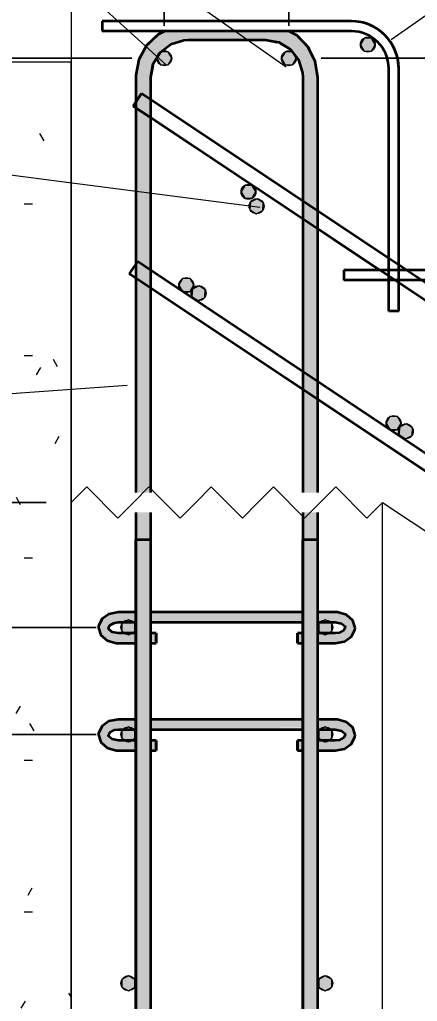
# Model space of a CAD drawing. Header units: millimetres. Extents: x 2384 to 38512, y -3571 to 48684.
# Drawn here: x 7971 to 8291, y -1135 to -346 of the extents above; entities that cross this region are included whole.
import ezdxf

# ---------------------------------------------------------------- set-up
doc = ezdxf.new("R2010")
doc.units = ezdxf.units.MM
doc.linetypes.add('01 Штриховая _2 мм_', pattern=[3, 2, -1])
for name, color, linetype, lineweight in [('AA_Dim', 7, 'Continuous', 9), ('AA_Dim-20', 7, 'Continuous', 9), ('AA_Oformlenie', 7, 'Continuous', 9), ('AA_Vinoska', 7, 'Continuous', 9), ('AF_Element', 7, 'Continuous', 20), ('AF_Element_Грунт', 253, 'Continuous', 20), ('AF_Lestnica', 7, '01 Штриховая _2 мм_', 9), ('AF_Stena_Опалубка', 253, 'Continuous', 20), ('KR_Armatura', 7, 'Continuous', 20), ('KR_Armatura_Tonkie', 7, 'Continuous', 20)]:
    doc.layers.add(name, color=color, linetype=linetype, lineweight=lineweight)
doc.styles.add('ISOCPEUR_1', font='isocpeur.ttf', dxfattribs={"width": 0.9, "height": 50})
doc.dimstyles.new('05_Округл_5мм__прозр_', dxfattribs={"dimscale": 304.8, "dimtxt": 49.799059, "dimasz": 0.111549, "dimexe": 0.098425, "dimexo": 0.065617, "dimgap": 0.006562, "dimtad": 1, "dimdec": 0, "dimrnd": 5, "dimdsep": 46, "dimtxsty": 'ISOCPEUR_1', "dimblk1": 'OBLIQUE', "dimblk2": 'OBLIQUE', "dimsah": 1, "dimcen": 0.09, "dimdle": 0.098425, "dimazin": 0, "dimtfac": 1, "dimtdec": 4, "dimtix": 1, "dimtmove": 1, "dimatfit": 3, "dimfxl": 1, "dimtvp": 1, "dimtolj": 1, "dimtzin": 0, "dimlwd": 18, "dimlwe": 18, "dimarcsym": 2})
doc.dimstyles.new('05_Округл_5мм__прозр__1', dxfattribs={"dimscale": 304.8, "dimtxt": 49.799059, "dimasz": 0.111549, "dimexe": 0.098425, "dimexo": 0.065617, "dimgap": 0.006562, "dimtad": 1, "dimdec": 0, "dimrnd": 5, "dimdsep": 46, "dimtxsty": 'ISOCPEUR_1', "dimblk1": 'OBLIQUE', "dimblk2": 'OBLIQUE', "dimsah": 1, "dimcen": 0.09, "dimdle": 0.098425, "dimazin": 0, "dimtfac": 1, "dimtdec": 4, "dimtix": 1, "dimtmove": 0, "dimatfit": 3, "dimfxl": 1, "dimtvp": 1, "dimtolj": 1, "dimtzin": 0, "dimlwd": 18, "dimlwe": 18, "dimarcsym": 2})

# ---------------------------------------------------------------- blocks, each defined once
blk = doc.blocks.new('Лестницы 1 - Лестницы 1-3670290-Сечение 2')
at = {"layer": 'AF_Lestnica', "linetype": 'Continuous', "lineweight": 20}
for p, q in [((3120.06, -320), (3120.06, -733.7)), ((3370.06, -733.7), (3949.51, -1120))]:
    blk.add_line(p, q, dxfattribs=at)
blk = doc.blocks.new('350_Стержень П торец СК-СГ _НесАрм_РабПлоск_ - 350_Стержень П торец СК-СГ _НесАрм_РабПлоск_-3886036-Сечение 2')
at = {"layer": 'KR_Armatura_Tonkie', "lineweight": 35}
for p, q in [((3201.6, -364.97), (3209.07, -362.66)), ((3214.06, -362), (3276.06, -362)), ((3276.06, -362), (3285.57, -363.75)), ((3192.2, -371.64), (3199.76, -365.73)), ((3288.09, -364.79), (3294.58, -368.72)), ((3296.42, -370.13), (3302.17, -377.49)), ((3186.85, -379.97), (3190.78, -373.48)), ((3184.06, -392), (3185.81, -382.49)), ((3303.09, -379.54), (3305.41, -387.01)), ((3172.06, -392), (3172.06, -411.96)), ((3184.06, -410.2), (3184.06, -392)), ((3306.06, -392), (3306.06, -491.53)), ((3318.06, -499.53), (3318.06, -392)), ((3172.06, -411.96), (3172.06, -416.62)), ((3172.06, -416.62), (3172.06, -542.08)), ((3184.06, -424.62), (3184.06, -410.2)), ((3184.06, -547.21), (3184.06, -424.62)), ((3306.06, -491.53), (3306.06, -505.95)), ((3318.06, -513.95), (3318.06, -499.53)), ((3306.06, -505.95), (3306.06, -628.54)), ((3318.06, -636.54), (3318.06, -513.95)), ((3172.06, -542.08), (3172.06, -553.63)), ((3184.06, -561.63), (3184.06, -547.21)), ((3172.06, -553.63), (3172.06, -725.7)), ((3184.06, -725.7), (3184.06, -561.63)), ((3306.06, -628.54), (3306.06, -642.96)), ((3318.06, -650.96), (3318.06, -636.54)), ((3306.06, -642.96), (3306.06, -725.7)), ((3318.06, -725.7), (3318.06, -650.96)), ((3172.06, -741.7), (3172.06, -821.86)), ((3184.06, -821.87), (3184.06, -741.7)), ((3306.06, -741.7), (3306.06, -821.85)), ((3318.06, -821.85), (3318.06, -741.7)), ((3172.06, -829.85), (3172.06, -838.82)), ((3184.06, -838.84), (3184.06, -829.85)), ((3306.06, -829.83), (3306.06, -838.82)), ((3318.06, -838.82), (3318.06, -829.84)), ((3172.06, -846.82), (3172.06, -908.02)), ((3184.06, -908.03), (3184.06, -846.82)), ((3306.06, -846.8), (3306.06, -908.01)), ((3318.06, -908.01), (3318.06, -846.82)), ((3172.06, -916.01), (3172.06, -924.98)), ((3184.06, -925), (3184.06, -916.01)), ((3306.06, -915.99), (3306.06, -924.98)), ((3318.06, -924.98), (3318.06, -916)), ((3172.06, -932.98), (3172.06, -1170)), ((3184.06, -1170), (3184.06, -932.98)), ((3306.06, -932.96), (3306.06, -1170)), ((3318.06, -1170), (3318.06, -932.98))]:
    blk.add_line(p, q, dxfattribs=at)
at = {"layer": 'KR_Armatura_Tonkie', "lineweight": 35, "flags": 128}
for points in [[(3191.38, -356.92), (3189.87, -357.67), (3187.79, -359.67)], [(3303.16, -360.31), (3301.48, -358.57), (3299.48, -357.48)], [(3182.37, -364.9), (3180.63, -366.58), (3179.54, -368.59)], [(3311.14, -369.32), (3310.4, -367.81), (3308.39, -365.73)], [(3175.93, -375.26), (3174.51, -377.86), (3174.22, -379.37)], [(3316.23, -380.17), (3316.1, -379.31), (3314.75, -376.6)], [(3172.64, -387.61), (3172.09, -390.47), (3172.06, -392)]]:
    blk.add_lwpolyline(points, dxfattribs=at)
blk = doc.blocks.new('350_Стержень П торец СК-СГ _НесАрм_РабПлоск_ - 350_Стержень П торец СК-СГ _НесАрм_РабПлоск_-V32-Сечение 2')
at = {"layer": 'KR_Armatura_Tonkie', "lineweight": 35}
for points in [[(3179.61, -392), (3184.06, -392), (3185.3, -383.71), (3188.08, -377), (3192.85, -370.79), (3199.06, -366.02), (3206.3, -363.02), (3214.06, -361.8), (3214.06, -355), (3194.58, -355), (3193.06, -355.63), (3184.36, -362.3), (3177.49, -371.49), (3173.49, -381.13), (3172.27, -392), (3178.06, -392)], [(3228.12, -362), (3276.06, -361.77), (3276.06, -355), (3214.06, -355), (3214.06, -362)], [(3316.63, -392), (3318.06, -392), (3316.63, -381.13), (3312.43, -371), (3305.29, -361.94), (3297.06, -355.63), (3295.55, -355), (3276.06, -355), (3276.06, -362), (3284.36, -363.24), (3291.06, -366.02), (3297.27, -370.79), (3302.17, -377.31), (3305.04, -384.24), (3306.27, -392), (3316.3, -392)]]:
    blk.add_hatch(color=256, dxfattribs=at).paths.add_polyline_path(points)
h = blk.add_hatch(color=256, dxfattribs=at)
h.paths.add_polyline_path([(3178.06, -1170), (3184.06, -1170), (3183.86, -741.7), (3172.06, -741.7), (3172.27, -1170), (3176.51, -1170)])
h.paths.add_polyline_path([(3181.06, -725.7), (3184.06, -725.7), (3183.83, -392), (3172.06, -392), (3172.27, -725.7), (3180.44, -725.7)])
h = blk.add_hatch(color=256, dxfattribs=at)
h.paths.add_polyline_path([(3312.06, -1170), (3318.06, -1170), (3317.86, -741.7), (3306.06, -741.7), (3306.27, -1170), (3310.51, -1170)])
h.paths.add_polyline_path([(3312.95, -725.7), (3318.06, -725.7), (3317.86, -392), (3306.06, -392), (3306.27, -725.7), (3312.06, -725.7)])
for p, q in [((3214.06, -362), (3276.06, -362)), ((3172.06, -392), (3172.06, -411.96)), ((3184.06, -410.2), (3184.06, -392)), ((3306.06, -392), (3306.06, -491.53)), ((3318.06, -499.53), (3318.06, -392)), ((3172.06, -411.96), (3172.06, -416.62)), ((3172.06, -416.62), (3172.06, -542.08)), ((3184.06, -424.62), (3184.06, -410.2)), ((3184.06, -547.21), (3184.06, -424.62)), ((3306.06, -491.53), (3306.06, -505.95)), ((3318.06, -513.95), (3318.06, -499.53)), ((3306.06, -505.95), (3306.06, -628.54)), ((3318.06, -636.54), (3318.06, -513.95)), ((3172.06, -542.08), (3172.06, -553.63)), ((3184.06, -561.63), (3184.06, -547.21)), ((3172.06, -553.63), (3172.06, -725.7)), ((3184.06, -725.7), (3184.06, -561.63)), ((3306.06, -628.54), (3306.06, -642.96)), ((3318.06, -650.96), (3318.06, -636.54)), ((3306.06, -642.96), (3306.06, -725.7)), ((3318.06, -725.7), (3318.06, -650.96)), ((3172.06, -741.7), (3172.06, -1170)), ((3184.06, -1170), (3184.06, -741.7)), ((3306.06, -741.7), (3306.06, -1170)), ((3318.06, -1170), (3318.06, -741.7))]:
    blk.add_line(p, q, dxfattribs=at)
at = {"layer": 'KR_Armatura_Tonkie', "lineweight": 35, "flags": 128}
for points in [[(3195.25, -355), (3189.87, -357.67), (3180.63, -366.58), (3174.51, -377.86), (3172.09, -390.47), (3172.06, -392)], [(3184.06, -392), (3186.02, -381.34), (3191.63, -372.08), (3200.17, -365.41), (3210.52, -362.21), (3214.06, -362)], [(3276.06, -362), (3286.72, -363.96), (3295.98, -369.57), (3302.65, -378.11), (3305.85, -388.46), (3306.06, -392)], [(3318.06, -392), (3316.1, -379.31), (3310.4, -367.81), (3301.48, -358.57), (3294.9, -355)]]:
    blk.add_lwpolyline(points, dxfattribs=at)
blk = doc.blocks.new('грунт1 - грунт1-3846678-Сечение 2')
at = {"layer": 'AF_Element', "lineweight": 9}
h = blk.add_hatch(dxfattribs=at)
h.set_pattern_fill('FP_3', color=256, style=0, pattern_type=2)
h.set_pattern_definition([(0, (2691.66, -250), (162.56, 40.64), [6.706, -115.214, 6.706, -115.214, -650.24]), (0, (2691.66, -250), (162.56, 40.64), [-243.84, 6.706, -237.134, 6.706, -115.214, -284.48]), (0, (2691.66, -250), (162.56, 40.64), [-609.6, 6.706, -74.574, 6.706, -196.494]), (120, (2752.62, -229.68), (-116.47527, 120.4611), [6.706, -115.214, 6.706, -115.214, -650.24]), (120, (2752.62, -229.68), (-116.47527, 120.4611), [-243.84, 6.706, -237.134, 6.706, -115.214, -284.48]), (120, (2752.62, -229.68), (-116.47527, 120.4611), [-609.6, 6.706, -74.574, 6.706, -196.494]), (240, (2772.94, -148.4), (-46.08473, -161.1011), [6.706, -115.214, 6.706, -115.214, -650.24]), (240, (2772.94, -148.4), (-46.08473, -161.1011), [-243.84, 6.706, -237.134, 6.706, -115.214, -284.48]), (240, (2772.94, -148.4), (-46.08473, -161.1011), [-609.6, 6.706, -74.574, 6.706, -196.494])])
h.paths.add_polyline_path([(4368.49, -3133.7), (4959.81, -3133.7), (4959.81, -3117.64), (4981.81, -3117.64), (4981.81, -3133.7), (4993.07, -3099.04), (5004.33, -3133.7), (5510.06, -3133.7), (5510.06, -2970), (3020.06, -2970), (3020.06, -2870), (3120.06, -2870), (3120.06, -379.82), (2947.04, -379.82), (2947.04, -592.03), (2962.74, -592.03), (2962.74, -614.56), (2947.04, -614.56), (2981.68, -625.56), (2947.04, -636.56), (2947.04, -2271.46), (2962.74, -2271.46), (2962.74, -2293.99), (2947.04, -2293.99), (2981.68, -2304.99), (2947.04, -2315.99), (2947.04, -3133.7), (3603.3, -3133.7), (3603.3, -3117.64), (3625.3, -3117.64), (3625.3, -3133.7), (3636.56, -3099.04), (3647.82, -3133.7)])
at = {"layer": 'AF_Element'}
for p, q in [((3120.06, -379.82), (2947.04, -379.82)), ((3120.06, -2870), (3120.06, -379.82))]:
    blk.add_line(p, q, dxfattribs=at)
blk = doc.blocks.new('261_Шпилька массив _НесАрм_РабПлоск_ - 8 А240-3922310-Сечение 2')
at = {"layer": 'KR_Armatura_Tonkie', "lineweight": 35}
for points in [[(3158.06, -845.65), (3158.06, -838.82), (3151.88, -837.38), (3150.43, -835.31), (3150.06, -834.34), (3151.13, -831.51), (3154.07, -829.44), (3158.06, -828.68), (3158.06, -821.85), (3152, -822.79), (3149.21, -824.18), (3145.57, -827.27), (3143.28, -830.01), (3142.06, -834.34), (3143.28, -838.67), (3146.75, -842.34), (3151.94, -844.79), (3154.16, -845.1)], [(3332.06, -845.65), (3338.18, -844.79), (3343.38, -842.34), (3346.84, -838.67), (3348.06, -834.34), (3346.6, -829.64), (3344.47, -826.43), (3339.58, -823.31), (3332.06, -821.99), (3332.06, -828.68), (3336.06, -829.44), (3338.99, -831.51), (3340, -834.51), (3339.44, -835.97), (3337.52, -837.56), (3332.06, -838.96), (3332.06, -844.82)], [(3158.06, -931.81), (3158.06, -924.98), (3151.88, -923.54), (3150.55, -921.78), (3150.06, -920.49), (3151.36, -917.5), (3154.07, -915.59), (3158.06, -914.84), (3158.06, -908.01), (3152, -908.95), (3149.21, -910.34), (3145.57, -913.42), (3143.28, -916.17), (3142.06, -920.49), (3143.28, -924.82), (3146.75, -928.49), (3151.94, -930.95), (3154.16, -931.26)], [(3332.06, -931.81), (3338.18, -930.95), (3343.38, -928.49), (3346.84, -924.82), (3348.06, -920.49), (3346.6, -915.8), (3344.47, -912.58), (3339.58, -909.46), (3332.06, -908.15), (3332.06, -914.84), (3336.06, -915.6), (3338.99, -917.67), (3340, -920.67), (3339.44, -922.13), (3337.52, -923.72), (3332.06, -925.12), (3332.06, -930.98)]]:
    blk.add_hatch(color=256, dxfattribs=at).paths.add_polyline_path(points)
h = blk.add_hatch(color=256, dxfattribs=at)
h.paths.add_polyline_path([(3184.06, -828.68), (3306.06, -828.56), (3306.06, -821.85), (3184.06, -822.05), (3184.06, -827.98)])
h.paths.add_polyline_path([(3161.79, -828.68), (3172.06, -828.68), (3172.06, -821.85), (3158.06, -821.99), (3158.06, -828.68), (3159.35, -828.68)])
h.paths.add_polyline_path([(3332.06, -828.68), (3332.06, -821.85), (3318.06, -821.99), (3318.06, -828.68), (3331.79, -828.68)])
h = blk.add_hatch(color=256, dxfattribs=at)
h.paths.add_polyline_path([(3158.06, -846.82), (3158.06, -845.65), (3151.94, -844.79), (3146.75, -842.34), (3143.28, -838.67), (3146.05, -841.99), (3149.38, -844.63), (3152, -845.88), (3154.61, -846.29)])
h.paths.add_polyline_path([(3150.62, -832.88), (3151.88, -831.29), (3158.06, -829.72), (3158.06, -828.68), (3154.06, -829.44), (3151.12, -831.53), (3150.9, -832.12)])
h = blk.add_hatch(color=256, dxfattribs=at)
h.paths.add_polyline_path([(3331.79, -829.85), (3332.06, -829.72), (3332.06, -828.68), (3318.06, -828.68), (3318.06, -829.85)])
h.paths.add_polyline_path([(3158.06, -829.85), (3172.06, -829.72), (3172.06, -828.68), (3158.06, -828.68), (3158.06, -829.72)])
h.paths.add_polyline_path([(3306.06, -829.85), (3306.06, -828.68), (3184.06, -828.78), (3184.06, -829.85), (3302.17, -829.85)])
h = blk.add_hatch(color=256, dxfattribs=at)
h.paths.add_polyline_path([(3332.06, -846.82), (3339.58, -845.37), (3344.47, -842.25), (3346.6, -838.93), (3343.38, -842.34), (3337.95, -844.82), (3332.06, -845.65), (3332.06, -846.69)])
h.paths.add_polyline_path([(3339.29, -832.42), (3338.94, -831.47), (3336.06, -829.44), (3332.06, -828.68), (3332.06, -829.85), (3332.68, -829.95), (3338.99, -832.31)])
h.paths.add_polyline_path([(3340.03, -834.41), (3340.06, -834.34), (3340.01, -834.34)])
h = blk.add_hatch(color=256, dxfattribs=at)
h.paths.add_polyline_path([(3188.36, -845.65), (3188.36, -838.82), (3184.06, -839.02), (3184.06, -845.65)])
h.paths.add_polyline_path([(3158.06, -845.65), (3172.06, -845.65), (3172.06, -838.82), (3158.06, -838.96), (3158.06, -844.82)])
h = blk.add_hatch(color=256, dxfattribs=at)
h.paths.add_polyline_path([(3318.06, -845.65), (3332.06, -845.65), (3332.06, -838.82), (3318.06, -838.96), (3318.06, -845.21)])
h.paths.add_polyline_path([(3306.06, -845.65), (3306.06, -838.82), (3301.76, -838.96), (3301.76, -845.65), (3302.17, -845.65)])
h = blk.add_hatch(color=256, dxfattribs=at)
h.paths.add_polyline_path([(3158.06, -846.82), (3172.06, -846.69), (3172.06, -845.65), (3158.06, -845.65), (3158.06, -846.69)])
h.paths.add_polyline_path([(3188.36, -846.82), (3188.36, -845.65), (3184.06, -845.74), (3184.06, -846.82)])
h = blk.add_hatch(color=256, dxfattribs=at)
h.paths.add_polyline_path([(3301.76, -846.82), (3306.06, -846.63), (3306.06, -845.65), (3301.76, -845.65), (3301.76, -846.69)])
h.paths.add_polyline_path([(3332.06, -846.82), (3332.06, -845.65), (3318.06, -845.65), (3318.06, -846.82), (3331.79, -846.82)])
h = blk.add_hatch(color=256, dxfattribs=at)
h.paths.add_polyline_path([(3158.06, -932.98), (3158.06, -931.81), (3151.94, -930.95), (3146.75, -928.49), (3143.28, -924.82), (3146.05, -928.15), (3149.38, -930.79), (3152, -932.04), (3154.61, -932.44)])
h.paths.add_polyline_path([(3150.62, -919.03), (3151.88, -917.45), (3158.06, -915.87), (3158.06, -914.84), (3154.06, -915.6), (3151.13, -917.67)])
h = blk.add_hatch(color=256, dxfattribs=at)
h.paths.add_polyline_path([(3242.93, -914.84), (3306.06, -914.71), (3306.06, -908.01), (3184.06, -908.21), (3184.06, -914.84), (3213.31, -914.84)])
h.paths.add_polyline_path([(3158.06, -914.84), (3172.06, -914.84), (3172.06, -908.01), (3158.06, -908.15), (3158.06, -914.01)])
h.paths.add_polyline_path([(3332.06, -914.84), (3332.06, -908.01), (3318.06, -908.15), (3318.06, -914.84), (3331.79, -914.84)])
h = blk.add_hatch(color=256, dxfattribs=at)
h.paths.add_polyline_path([(3331.79, -916.01), (3332.06, -915.87), (3332.06, -914.84), (3318.06, -914.84), (3318.06, -916.01)])
h.paths.add_polyline_path([(3158.06, -916.01), (3172.06, -915.87), (3172.06, -914.84), (3158.06, -914.84), (3158.06, -915.87)])
h.paths.add_polyline_path([(3184.06, -916.01), (3306.06, -915.81), (3306.06, -914.84), (3184.06, -914.93), (3184.06, -915.89)])
h = blk.add_hatch(color=256, dxfattribs=at)
h.paths.add_polyline_path([(3332.06, -932.98), (3339.58, -931.53), (3344.47, -928.41), (3346.6, -925.08), (3343.38, -928.49), (3337.95, -930.98), (3332.06, -931.81), (3332.06, -932.84)])
h.paths.add_polyline_path([(3339.29, -918.57), (3338.76, -917.5), (3336.06, -915.6), (3332.06, -914.84), (3332.06, -916.01), (3332.68, -916.1), (3339.11, -918.51)])
h.paths.add_polyline_path([(3340.03, -920.57), (3340.06, -920.49), (3340.01, -920.49)])
h = blk.add_hatch(color=256, dxfattribs=at)
h.paths.add_polyline_path([(3172.06, -931.81), (3172.06, -924.98), (3158.06, -925.12), (3158.06, -931.81), (3168.88, -931.81)])
h.paths.add_polyline_path([(3184.06, -931.81), (3188.36, -931.81), (3188.36, -924.98), (3184.06, -925.17), (3184.06, -931.1)])
h = blk.add_hatch(color=256, dxfattribs=at)
h.paths.add_polyline_path([(3306.06, -931.81), (3306.06, -924.98), (3301.76, -925.12), (3301.76, -931.81), (3302.17, -931.81)])
h.paths.add_polyline_path([(3332.06, -931.81), (3332.06, -924.98), (3318.06, -925.12), (3318.06, -931.81), (3331.79, -931.81)])
h = blk.add_hatch(color=256, dxfattribs=at)
h.paths.add_polyline_path([(3158.06, -932.98), (3172.06, -932.84), (3172.06, -931.81), (3158.06, -931.81), (3158.06, -932.84)])
h.paths.add_polyline_path([(3188.36, -932.98), (3188.36, -931.81), (3184.06, -931.9), (3184.06, -932.98)])
h = blk.add_hatch(color=256, dxfattribs=at)
h.paths.add_polyline_path([(3306.06, -932.98), (3306.06, -931.81), (3301.76, -931.81), (3301.76, -932.98), (3302.17, -932.98)])
h.paths.add_polyline_path([(3331.79, -932.98), (3332.06, -932.84), (3332.06, -931.81), (3318.06, -931.81), (3318.06, -932.98)])
for p, q in [((3172.06, -821.85), (3158.06, -821.85)), ((3306.06, -821.85), (3184.06, -821.85)), ((3332.06, -821.85), (3318.06, -821.85)), ((3158.06, -829.85), (3172.06, -829.85)), ((3184.06, -829.85), (3306.06, -829.85)), ((3318.06, -829.85), (3332.06, -829.85)), ((3172.06, -838.82), (3158.06, -838.82)), ((3188.36, -838.82), (3184.06, -838.82)), ((3188.36, -838.82), (3188.36, -845.65)), ((3188.36, -839.99), (3188.36, -838.96)), ((3188.36, -846.69), (3188.36, -839.99)), ((3306.06, -838.82), (3301.76, -838.82)), ((3301.76, -845.65), (3301.76, -838.82)), ((3301.76, -838.96), (3301.76, -839.99)), ((3301.76, -839.99), (3301.76, -846.69)), ((3332.06, -838.82), (3318.06, -838.82)), ((3158.06, -846.82), (3172.06, -846.82)), ((3184.06, -846.82), (3188.36, -846.82)), ((3188.36, -845.65), (3188.36, -846.82)), ((3301.76, -846.82), (3301.76, -845.65)), ((3301.76, -846.82), (3306.06, -846.82)), ((3318.06, -846.82), (3332.06, -846.82)), ((3172.06, -908.01), (3158.06, -908.01)), ((3306.06, -908.01), (3184.06, -908.01)), ((3332.06, -908.01), (3318.06, -908.01)), ((3158.06, -916.01), (3172.06, -916.01)), ((3184.06, -916.01), (3306.06, -916.01)), ((3318.06, -916.01), (3332.06, -916.01)), ((3172.06, -924.98), (3158.06, -924.98)), ((3188.36, -924.98), (3184.06, -924.98)), ((3188.36, -924.98), (3188.36, -931.81)), ((3188.36, -926.15), (3188.36, -925.12)), ((3188.36, -932.84), (3188.36, -926.15)), ((3306.06, -924.98), (3301.76, -924.98)), ((3301.76, -931.81), (3301.76, -924.98)), ((3301.76, -925.12), (3301.76, -926.15)), ((3301.76, -926.15), (3301.76, -932.84)), ((3332.06, -924.98), (3318.06, -924.98)), ((3158.06, -932.98), (3172.06, -932.98)), ((3184.06, -932.98), (3188.36, -932.98)), ((3188.36, -931.81), (3188.36, -932.98)), ((3301.76, -932.98), (3301.76, -931.81)), ((3301.76, -932.98), (3306.06, -932.98)), ((3318.06, -932.98), (3332.06, -932.98))]:
    blk.add_line(p, q, dxfattribs=at)
at = {"layer": 'KR_Armatura_Tonkie', "lineweight": 35, "flags": 128}
for points in [[(3158.06, -821.85), (3150.48, -823.31), (3144.87, -827.21), (3142.18, -832.77), (3142.06, -834.34)], [(3348.06, -834.34), (3346.21, -828.45), (3341.2, -824.05), (3333.93, -821.94), (3332.06, -821.85)], [(3142.06, -834.34), (3143.91, -840.22), (3148.92, -844.63), (3156.2, -846.74), (3158.06, -846.82)], [(3150.06, -834.34), (3151.02, -832.34), (3154.78, -830.29), (3158.06, -829.85)], [(3158.06, -838.82), (3153.05, -837.75), (3150.39, -835.51), (3150.06, -834.34)], [(3332.06, -829.85), (3337.08, -830.93), (3339.73, -833.17), (3340.06, -834.34)], [(3332.06, -846.82), (3339.64, -845.36), (3345.25, -841.46), (3347.94, -835.9), (3348.06, -834.34)], [(3340.06, -834.34), (3339.1, -836.34), (3335.34, -838.39), (3332.06, -838.82)], [(3158.06, -908.01), (3150.48, -909.47), (3144.87, -913.37), (3142.18, -918.93), (3142.06, -920.49)], [(3348.06, -920.49), (3346.21, -914.61), (3341.2, -910.21), (3333.93, -908.09), (3332.06, -908.01)], [(3142.06, -920.49), (3143.91, -926.38), (3148.92, -930.78), (3156.2, -932.9), (3158.06, -932.98)], [(3150.06, -920.49), (3151.02, -918.49), (3154.78, -916.44), (3158.06, -916.01)], [(3158.06, -924.98), (3153.05, -923.91), (3150.39, -921.66), (3150.06, -920.49)], [(3332.06, -916.01), (3337.08, -917.08), (3339.73, -919.33), (3340.06, -920.49)], [(3332.06, -932.98), (3339.64, -931.52), (3345.25, -927.62), (3347.94, -922.06), (3348.06, -920.49)], [(3340.06, -920.49), (3339.1, -922.5), (3335.34, -924.55), (3332.06, -924.98)]]:
    blk.add_lwpolyline(points, dxfattribs=at)
blk = doc.blocks.new('Последовательность узлов - 3мм масшт20 маскировка-V39-Сечение 2')
at = {"layer": 'AA_Oformlenie'}
for p, q in [((3120.06, -733.7), (3132.56, -721.2)), ((3157.56, -746.2), (3132.56, -721.2)), ((3170.06, -733.7), (3182.56, -721.2)), ((3207.56, -746.2), (3182.56, -721.2)), ((3220.06, -733.7), (3232.56, -721.2)), ((3257.56, -746.2), (3232.56, -721.2)), ((3270.06, -733.7), (3282.56, -721.2)), ((3307.56, -746.2), (3282.56, -721.2)), ((3320.06, -733.7), (3332.56, -721.2)), ((3357.56, -746.2), (3332.56, -721.2)), ((3170.06, -733.7), (3157.56, -746.2)), ((3220.06, -733.7), (3207.56, -746.2)), ((3270.06, -733.7), (3257.56, -746.2)), ((3320.06, -733.7), (3307.56, -746.2)), ((3370.06, -733.7), (3357.56, -746.2))]:
    blk.add_line(p, q, dxfattribs=at)
blk = doc.blocks.new('DIMBLOCK67-Сечение 2')
at = {"layer": 'AA_Dim-20', "lineweight": 18}
for p, q in [((7750.23, -223.06), (7750.23, -306.26)), ((7750.23, -290), (7750.23, -376.81)), ((7750.23, -306.26), (7750.23, -348.4)), ((7992.79, -320), (7720.23, -320)), ((7750.23, -320), (7992.79, -320)), ((8061.58, -376.81), (7720.23, -376.81)), ((7750.23, -376.81), (8061.58, -376.81))]:
    blk.add_line(p, q, dxfattribs=at)
at = {"layer": 'AA_Dim-20', "lineweight": 30}
for p, q in [((7750.23, -320), (7733.23, -303)), ((7750.23, -320), (7767.23, -337)), ((7750.23, -376.81), (7733.23, -359.81)), ((7750.23, -376.81), (7767.23, -393.81))]:
    blk.add_line(p, q, dxfattribs=at)
at = {"layer": 'AA_Dim-20', "color": 0, "lineweight": 18, "insert": (7682.91, -286.26), "char_height": 50, "width": 75.8478, "attachment_point": 1, "rotation": 90, "line_spacing_factor": 1.149209, "style": 'ISOCPEUR_1'}
blk.add_mtext('55', dxfattribs=at)
blk = doc.blocks.new('_Oblique')
at = {"color": 0, "linetype": 'ByBlock', "lineweight": -2}
blk.add_line((-0.5, -0.5), (0.5, 0.5), dxfattribs=at)
blk = doc.blocks.new('DIMBLOCK68-Сечение 2')
at = {"layer": 'AA_Dim-20', "lineweight": 30}
for p, q in [((7750.23, -376.81), (7733.23, -359.81)), ((7750.23, -376.81), (7767.23, -393.81)), ((7750.23, -733.7), (7733.23, -716.7)), ((7750.23, -733.7), (7767.23, -750.7))]:
    blk.add_line(p, q, dxfattribs=at)
at = {"layer": 'AA_Dim-20', "lineweight": 18}
for p, q in [((8061.58, -376.81), (7720.23, -376.81)), ((7750.23, -376.81), (7750.23, -733.7)), ((7750.23, -376.81), (8061.58, -376.81)), ((7992.79, -733.7), (7720.23, -733.7)), ((7750.23, -733.7), (7992.79, -733.7))]:
    blk.add_line(p, q, dxfattribs=at)
at = {"layer": 'AA_Dim-20', "color": 0, "lineweight": 18, "insert": (7682.91, -602.66), "char_height": 50, "width": 113.7717, "attachment_point": 1, "rotation": 90, "line_spacing_factor": 1.149209, "style": 'ISOCPEUR_1'}
blk.add_mtext('355', dxfattribs=at)
blk = doc.blocks.new('DIMBLOCK69-Сечение 2')
at = {"layer": 'AA_Dim-20', "lineweight": 30}
for p, q in [((7750.23, -733.7), (7733.23, -716.7)), ((7750.23, -733.7), (7767.23, -750.7)), ((7750.23, -834), (7733.23, -817)), ((7750.23, -834), (7767.23, -851))]:
    blk.add_line(p, q, dxfattribs=at)
at = {"layer": 'AA_Dim-20', "lineweight": 18}
for p, q in [((7992.79, -733.7), (7720.23, -733.7)), ((7750.23, -733.7), (7750.23, -834)), ((7750.23, -733.7), (7992.79, -733.7)), ((8032.79, -834), (7720.23, -834)), ((7750.23, -834), (8032.79, -834))]:
    blk.add_line(p, q, dxfattribs=at)
at = {"layer": 'AA_Dim-20', "color": 0, "lineweight": 18, "insert": (7682.91, -826.95), "char_height": 50, "width": 103.4288, "attachment_point": 1, "rotation": 90, "line_spacing_factor": 1.149209, "style": 'ISOCPEUR_1'}
blk.add_mtext('100', dxfattribs=at)
blk = doc.blocks.new('DIMBLOCK70-Сечение 2')
at = {"layer": 'AA_Dim-20', "lineweight": 30}
for p, q in [((7750.23, -834), (7733.23, -817)), ((7750.23, -834), (7767.23, -851)), ((7750.23, -920), (7733.23, -903)), ((7750.23, -920), (7767.23, -937))]:
    blk.add_line(p, q, dxfattribs=at)
at = {"layer": 'AA_Dim-20', "lineweight": 18}
for p, q in [((8032.79, -834), (7720.23, -834)), ((7750.23, -834), (7750.23, -920)), ((7750.23, -834), (8032.79, -834)), ((7750.23, -928.69), (7750.23, -877)), ((8032.79, -920), (7720.23, -920)), ((7750.23, -920), (8032.79, -920)), ((7750.23, -1011.89), (7750.23, -928.69))]:
    blk.add_line(p, q, dxfattribs=at)
at = {"layer": 'AA_Dim-20', "color": 0, "lineweight": 18, "insert": (7682.91, -1011.89), "char_height": 50, "width": 75.8478, "attachment_point": 1, "rotation": 90, "line_spacing_factor": 1.149209, "style": 'ISOCPEUR_1'}
blk.add_mtext('85', dxfattribs=at)
blk = doc.blocks.new('DIMBLOCK71-Сечение 2')
at = {"layer": 'AA_Dim-20', "lineweight": 30}
for p, q in [((7750.23, -920), (7733.23, -903)), ((7750.23, -920), (7767.23, -937)), ((7750.23, -2520), (7733.23, -2503)), ((7750.23, -2520), (7767.23, -2537))]:
    blk.add_line(p, q, dxfattribs=at)
at = {"layer": 'AA_Dim-20', "lineweight": 18}
for p, q in [((8032.79, -920), (7720.23, -920)), ((7750.23, -920), (7750.23, -2520)), ((7750.23, -920), (8032.79, -920)), ((8032.79, -2520), (7720.23, -2520)), ((7750.23, -2520), (8032.79, -2520))]:
    blk.add_line(p, q, dxfattribs=at)
at = {"layer": 'AA_Dim-20', "color": 0, "lineweight": 18, "insert": (7682.91, -1873.71), "char_height": 50, "width": 368.8961, "attachment_point": 1, "rotation": 90, "line_spacing_factor": 1.149209, "style": 'ISOCPEUR_1'}
blk.add_mtext('200х8=1600', dxfattribs=at)
blk = doc.blocks.new('DIMBLOCK73-Сечение 2')
at = {"layer": 'AA_Dim-20', "lineweight": 18}
for p, q in [((8049.95, -132.03), (8047.68, -228.01)), ((8133.16, -132.03), (8049.95, -132.03)), ((8007.79, -300), (8007.79, -198.01)), ((8087.58, -350.81), (8087.58, -198.01)), ((7977.79, -228.01), (8087.58, -228.01)), ((8007.79, -228.01), (8007.79, -300)), ((8087.58, -228.01), (8087.58, -350.81))]:
    blk.add_line(p, q, dxfattribs=at)
at = {"layer": 'AA_Dim-20', "lineweight": 30}
for p, q in [((8007.79, -228.01), (8024.79, -211.01)), ((8087.58, -228.01), (8104.58, -211.01)), ((8007.79, -228.01), (7990.79, -245.01)), ((8087.58, -228.01), (8070.58, -245.01))]:
    blk.add_line(p, q, dxfattribs=at)
at = {"layer": 'AA_Dim-20', "color": 0, "lineweight": 18, "insert": (8069.95, -64.71), "char_height": 50, "width": 75.8478, "attachment_point": 1, "line_spacing_factor": 1.149209, "style": 'ISOCPEUR_1'}
blk.add_mtext('80', dxfattribs=at)
blk = doc.blocks.new('DIMBLOCK74-Сечение 2')
at = {"layer": 'AA_Dim-20', "lineweight": 18}
for p, q in [((8087.58, -350.81), (8087.58, -198.01)), ((8187.58, -350.81), (8187.58, -198.01)), ((8087.58, -228.01), (8187.58, -228.01)), ((8087.58, -228.01), (8087.58, -350.81)), ((8187.58, -228.01), (8187.58, -350.81))]:
    blk.add_line(p, q, dxfattribs=at)
at = {"layer": 'AA_Dim-20', "lineweight": 30}
for p, q in [((8087.58, -228.01), (8104.58, -211.01)), ((8187.58, -228.01), (8204.58, -211.01)), ((8087.58, -228.01), (8070.58, -245.01)), ((8187.58, -228.01), (8170.58, -245.01))]:
    blk.add_line(p, q, dxfattribs=at)
at = {"layer": 'AA_Dim-20', "color": 0, "lineweight": 18, "insert": (8094.48, -160.69), "char_height": 50, "width": 103.4288, "attachment_point": 1, "line_spacing_factor": 1.149209, "style": 'ISOCPEUR_1'}
blk.add_mtext('100', dxfattribs=at)
blk = doc.blocks.new('DIMBLOCK75-Сечение 2')
at = {"layer": 'AA_Dim-20', "lineweight": 18}
for p, q in [((8187.58, -350.81), (8187.58, -198.01)), ((8302.79, -300), (8302.79, -198.01)), ((8187.58, -228.01), (8332.79, -228.01)), ((8187.58, -228.01), (8187.58, -350.81)), ((8316.78, -228.01), (8245.18, -228.01)), ((8302.79, -228.01), (8302.79, -300)), ((8414.35, -228.01), (8316.78, -228.01))]:
    blk.add_line(p, q, dxfattribs=at)
at = {"layer": 'AA_Dim-20', "lineweight": 30}
for p, q in [((8187.58, -228.01), (8204.58, -211.01)), ((8302.79, -228.01), (8319.79, -211.01)), ((8187.58, -228.01), (8170.58, -245.01)), ((8302.79, -228.01), (8285.79, -245.01))]:
    blk.add_line(p, q, dxfattribs=at)
at = {"layer": 'AA_Dim-20', "color": 0, "lineweight": 18, "insert": (8336.78, -160.69), "char_height": 50, "width": 93.0859, "attachment_point": 1, "line_spacing_factor": 1.149209, "style": 'ISOCPEUR_1'}
blk.add_mtext('115', dxfattribs=at)
blk = doc.blocks.new('DIMBLOCK87-Сечение 2')
at = {"layer": 'AA_Dim-20', "lineweight": 18}
for p, q in [((8542.37, -230.32), (8542.37, -313.52)), ((8542.39, -290), (8542.39, -406.81)), ((8542.37, -313.52), (8542.39, -348.4)), ((8322.79, -320), (8572.39, -320)), ((8542.39, -320), (8322.79, -320)), ((8213.58, -376.81), (8572.39, -376.81)), ((8542.39, -376.81), (8213.58, -376.81))]:
    blk.add_line(p, q, dxfattribs=at)
at = {"layer": 'AA_Dim-20', "lineweight": 30}
for p, q in [((8542.39, -320), (8525.39, -303)), ((8542.39, -320), (8559.39, -337)), ((8542.39, -376.81), (8525.39, -359.81)), ((8542.39, -376.81), (8559.39, -393.81))]:
    blk.add_line(p, q, dxfattribs=at)
at = {"layer": 'AA_Dim-20', "color": 0, "lineweight": 18, "insert": (8475.04, -293.52), "char_height": 50, "width": 75.8478, "attachment_point": 1, "rotation": 90, "line_spacing_factor": 1.149209, "style": 'ISOCPEUR_1'}
blk.add_mtext('55', dxfattribs=at)

msp = doc.modelspace()

# ---------------------------------------------------------------- hatches: boundary and pattern name
at = {"layer": 'KR_Armatura'}
h = msp.add_hatch(color=256, dxfattribs=at)
edge = h.paths.add_edge_path()
edge.add_arc((8250.9985, -365.7866), 6, 0, 360)
for points in [[(8253.9985, -370.9827), (8256.9985, -365.7866), (8253.9985, -360.5904), (8247.9985, -360.5904), (8244.9985, -365.7866), (8247.9985, -370.9827)], [(8084.5795, -382.0042), (8090.5795, -382.0042), (8093.5795, -376.8081), (8090.5795, -371.6119), (8084.5795, -371.6119), (8081.5795, -376.8081)], [(8184.5795, -382.0042), (8190.5795, -382.0042), (8193.5795, -376.8081), (8190.5795, -371.6119), (8184.5795, -371.6119), (8181.5795, -376.8081)], [(8152.2026, -489.3037), (8158.2026, -489.3037), (8161.2026, -484.1075), (8158.2026, -478.9114), (8152.2026, -478.9114), (8149.2026, -484.1075)], [(8161.3138, -501.6377), (8166.6923, -498.9784), (8167.0784, -492.9908), (8162.0861, -489.6626), (8156.7077, -492.322), (8156.3215, -498.3095)], [(8102.2796, -564.1882), (8108.2796, -564.1882), (8111.2796, -558.992), (8108.2796, -553.7959), (8102.2796, -553.7959), (8099.2796, -558.992)], [(8114.719, -571.53), (8120.0975, -568.8706), (8120.4836, -562.8831), (8115.4913, -559.5549), (8110.1128, -562.2142), (8109.7267, -568.2018)], [(8268.6897, -675.1282), (8274.6897, -675.1282), (8277.6897, -669.9321), (8274.6897, -664.7359), (8268.6897, -664.7359), (8265.6897, -669.9321)], [(8281.1291, -682.47), (8286.5075, -679.8107), (8286.8937, -673.8231), (8281.9014, -670.4949), (8276.5229, -673.1542), (8276.1368, -679.1418)], [(8058.7853, -839.9998), (8063.9815, -836.9998), (8063.9815, -830.9998), (8058.7853, -827.9998), (8053.5892, -830.9998), (8053.5892, -836.9998)], [(8216.7853, -839.9998), (8221.9815, -836.9998), (8221.9815, -830.9998), (8216.7853, -827.9998), (8211.5892, -830.9998), (8211.5892, -836.9998)], [(8058.7853, -926), (8063.9815, -923), (8063.9815, -917), (8058.7853, -914), (8053.5892, -917), (8053.5892, -923)], [(8216.7853, -926), (8221.9815, -923), (8221.9815, -917), (8216.7853, -914), (8211.5892, -917), (8211.5892, -923)], [(8058.7853, -1126), (8063.9815, -1123), (8063.9815, -1117), (8058.7853, -1114), (8053.5892, -1117), (8053.5892, -1123)], [(8216.7853, -1126), (8221.9815, -1123), (8221.9815, -1117), (8216.7853, -1114), (8211.5892, -1117), (8211.5892, -1123)]]:
    msp.add_hatch(color=256, dxfattribs=at).paths.add_polyline_path(points)
h = msp.add_hatch(color=256, dxfattribs=at)
edge = h.paths.add_edge_path()
edge.add_arc((8087.5795, -376.8081), 6, 0, 360)
h = msp.add_hatch(color=256, dxfattribs=at)
edge = h.paths.add_edge_path()
edge.add_arc((8187.5795, -376.8081), 6, 0, 360)
h = msp.add_hatch(color=256, dxfattribs=at)
edge = h.paths.add_edge_path()
edge.add_arc((8155.2026, -484.1075), 6, 0, 360)
h = msp.add_hatch(color=256, dxfattribs=at)
edge = h.paths.add_edge_path()
edge.add_arc((8161.7, -495.6502), 6, 0, 360)
h = msp.add_hatch(color=256, dxfattribs=at)
edge = h.paths.add_edge_path()
edge.add_arc((8105.2796, -558.992), 6, 0, 360)
h = msp.add_hatch(color=256, dxfattribs=at)
edge = h.paths.add_edge_path()
edge.add_arc((8115.1052, -565.5424), 6, 0, 360)
h = msp.add_hatch(color=256, dxfattribs=at)
edge = h.paths.add_edge_path()
edge.add_arc((8271.6897, -669.9321), 6, 0, 360)
h = msp.add_hatch(color=256, dxfattribs=at)
edge = h.paths.add_edge_path()
edge.add_arc((8281.5152, -676.4825), 6, 0, 360)
h = msp.add_hatch(color=256, dxfattribs=at)
edge = h.paths.add_edge_path()
edge.add_arc((8058.7853, -833.9998), 6, 0, 360)
h = msp.add_hatch(color=256, dxfattribs=at)
edge = h.paths.add_edge_path()
edge.add_arc((8216.7853, -833.9998), 6, 0, 360)
h = msp.add_hatch(color=256, dxfattribs=at)
edge = h.paths.add_edge_path()
edge.add_arc((8058.7853, -920), 6, 0, 360)
h = msp.add_hatch(color=256, dxfattribs=at)
edge = h.paths.add_edge_path()
edge.add_arc((8216.7853, -920), 6, 0, 360)
h = msp.add_hatch(color=256, dxfattribs=at)
edge = h.paths.add_edge_path()
edge.add_arc((8058.7853, -1120), 6, 0, 360)
h = msp.add_hatch(color=256, dxfattribs=at)
edge = h.paths.add_edge_path()
edge.add_arc((8216.7853, -1120), 6, 0, 360)

# ---------------------------------------------------------------- linework, layer by layer
at = {"layer": 'AA_Vinoska'}
for p, q in [((8089.293, -382.3028), (7769.4241, -90.937)), ((8185.3712, -383.8724), (7769.4241, -90.937)), ((8269.7025, -361.673), (8637.2922, -105.4378)), ((8164.2504, -496.6799), (7677.2173, -433.7557)), ((8057.8709, -639.707), (7677.2173, -667.3155))]:
    msp.add_line(p, q, dxfattribs=at)
at = {"layer": 'AF_Stena_Опалубка'}
for p, q in [((8012.7853, -733.7032), (8012.7853, -2570)), ((8262.7853, -2570), (8262.7853, -733.7032))]:
    msp.add_line(p, q, dxfattribs=at)
at = {"layer": 'KR_Armatura'}
for p, q in [((8247.9985, -360.5904), (8244.9985, -365.7866)), ((8253.9985, -360.5904), (8247.9985, -360.5904)), ((8256.9985, -365.7866), (8253.9985, -360.5904)), ((8244.9985, -365.7866), (8247.9985, -370.9827)), ((8253.9985, -370.9827), (8256.9985, -365.7866)), ((8084.5795, -371.6119), (8081.5795, -376.8081)), ((8081.5795, -376.8081), (8084.5795, -382.0042)), ((8090.5795, -371.6119), (8084.5795, -371.6119)), ((8093.5795, -376.8081), (8090.5795, -371.6119)), ((8090.5795, -382.0042), (8093.5795, -376.8081)), ((8184.5795, -371.6119), (8181.5795, -376.8081)), ((8181.5795, -376.8081), (8184.5795, -382.0042)), ((8190.5795, -371.6119), (8184.5795, -371.6119)), ((8193.5795, -376.8081), (8190.5795, -371.6119)), ((8190.5795, -382.0042), (8193.5795, -376.8081)), ((8247.9985, -370.9827), (8253.9985, -370.9827)), ((8084.5795, -382.0042), (8090.5795, -382.0042)), ((8184.5795, -382.0042), (8190.5795, -382.0042)), ((8152.2026, -478.9114), (8149.2026, -484.1075)), ((8158.2026, -478.9114), (8152.2026, -478.9114)), ((8161.2026, -484.1075), (8158.2026, -478.9114)), ((8149.2026, -484.1075), (8152.2026, -489.3037)), ((8158.2026, -489.3037), (8161.2026, -484.1075)), ((8152.2026, -489.3037), (8158.2026, -489.3037)), ((8156.7077, -492.322), (8156.3215, -498.3095)), ((8162.0861, -489.6626), (8156.7077, -492.322)), ((8167.0784, -492.9908), (8162.0861, -489.6626)), ((8166.6923, -498.9784), (8167.0784, -492.9908)), ((8156.3215, -498.3095), (8161.3138, -501.6377)), ((8161.3138, -501.6377), (8166.6923, -498.9784)), ((8102.2796, -553.7959), (8099.2796, -558.992)), ((8099.2796, -558.992), (8102.2796, -564.1882)), ((8108.2796, -553.7959), (8102.2796, -553.7959)), ((8111.2796, -558.992), (8108.2796, -553.7959)), ((8108.2796, -564.1882), (8111.2796, -558.992)), ((8115.4913, -559.5549), (8110.1128, -562.2142)), ((8120.4836, -562.8831), (8115.4913, -559.5549)), ((8102.2796, -564.1882), (8108.2796, -564.1882)), ((8110.1128, -562.2142), (8109.7267, -568.2018)), ((8120.0975, -568.8706), (8120.4836, -562.8831)), ((8109.7267, -568.2018), (8114.719, -571.53)), ((8114.719, -571.53), (8120.0975, -568.8706)), ((8268.6897, -664.7359), (8265.6897, -669.9321)), ((8265.6897, -669.9321), (8268.6897, -675.1282)), ((8274.6897, -664.7359), (8268.6897, -664.7359)), ((8277.6897, -669.9321), (8274.6897, -664.7359)), ((8274.6897, -675.1282), (8277.6897, -669.9321)), ((8268.6897, -675.1282), (8274.6897, -675.1282)), ((8276.5229, -673.1542), (8276.1368, -679.1418)), ((8281.9014, -670.4949), (8276.5229, -673.1542)), ((8286.8937, -673.8231), (8281.9014, -670.4949)), ((8286.5075, -679.8107), (8286.8937, -673.8231)), ((8276.1368, -679.1418), (8281.1291, -682.47)), ((8281.1291, -682.47), (8286.5075, -679.8107)), ((8058.7853, -827.9998), (8053.5892, -830.9998)), ((8063.9815, -830.9998), (8058.7853, -827.9998)), ((8216.7853, -827.9998), (8211.5892, -830.9998)), ((8221.9815, -830.9998), (8216.7853, -827.9998)), ((8053.5892, -830.9998), (8053.5892, -836.9998)), ((8063.9815, -836.9998), (8063.9815, -830.9998)), ((8211.5892, -830.9998), (8211.5892, -836.9998)), ((8221.9815, -836.9998), (8221.9815, -830.9998)), ((8053.5892, -836.9998), (8058.7853, -839.9998)), ((8058.7853, -839.9998), (8063.9815, -836.9998)), ((8211.5892, -836.9998), (8216.7853, -839.9998)), ((8216.7853, -839.9998), (8221.9815, -836.9998)), ((8058.7853, -914), (8053.5892, -917)), ((8063.9815, -917), (8058.7853, -914)), ((8216.7853, -914), (8211.5892, -917)), ((8221.9815, -917), (8216.7853, -914)), ((8053.5892, -917), (8053.5892, -923)), ((8063.9815, -923), (8063.9815, -917)), ((8211.5892, -917), (8211.5892, -923)), ((8221.9815, -923), (8221.9815, -917)), ((8053.5892, -923), (8058.7853, -926)), ((8058.7853, -926), (8063.9815, -923)), ((8211.5892, -923), (8216.7853, -926)), ((8216.7853, -926), (8221.9815, -923)), ((8058.7853, -1114), (8053.5892, -1117)), ((8053.5892, -1117), (8053.5892, -1123)), ((8063.9815, -1117), (8058.7853, -1114)), ((8063.9815, -1123), (8063.9815, -1117)), ((8216.7853, -1114), (8211.5892, -1117)), ((8211.5892, -1117), (8211.5892, -1123)), ((8221.9815, -1117), (8216.7853, -1114)), ((8221.9815, -1123), (8221.9815, -1117)), ((8053.5892, -1123), (8058.7853, -1126)), ((8058.7853, -1126), (8063.9815, -1123)), ((8211.5892, -1123), (8216.7853, -1126)), ((8216.7853, -1126), (8221.9815, -1123))]:
    msp.add_line(p, q, dxfattribs=at)
for centre in [(8250.9985, -365.7866), (8087.5795, -376.8081), (8187.5795, -376.8081), (8155.2026, -484.1075), (8161.7, -495.6502), (8105.2796, -558.992), (8115.1052, -565.5424), (8271.6897, -669.9321), (8281.5152, -676.4825), (8058.7853, -833.9998), (8216.7853, -833.9998), (8058.7853, -920), (8216.7853, -920), (8058.7853, -1120), (8216.7853, -1120)]:
    msp.add_circle(centre, 6, dxfattribs=at)
at = {"layer": 'KR_Armatura_Tonkie', "lineweight": 35}
for p, q in [((8237.7853, -346.9998), (8037.7853, -346.9998)), ((8037.7853, -346.9998), (8037.7853, -354.9998)), ((8237.7853, -346.9998), (8037.7853, -346.9998)), ((8037.7853, -346.9998), (8037.7853, -354.9998)), ((8237.7853, -346.9998), (8037.7853, -346.9998)), ((8037.7853, -346.9998), (8037.7853, -354.9998)), ((8237.7853, -346.9998), (8037.7853, -346.9998)), ((8037.7853, -346.9998), (8037.7853, -354.9998)), ((8237.7853, -354.9998), (8037.7853, -354.9998)), ((8237.7853, -354.9998), (8037.7853, -354.9998)), ((8237.7853, -354.9998), (8037.7853, -354.9998)), ((8237.7853, -354.9998), (8037.7853, -354.9998)), ((8267.7853, -579.9998), (8267.7853, -384.9998)), ((8267.7853, -537.5293), (8267.7853, -384.9998)), ((8267.7853, -537.5293), (8267.7853, -384.9998)), ((8267.7853, -537.5293), (8267.7853, -384.9998)), ((8275.7853, -579.9998), (8275.7853, -384.9998)), ((8275.7853, -542.8627), (8275.7853, -384.9998)), ((8275.7853, -542.8627), (8275.7853, -384.9998)), ((8275.7853, -542.8627), (8275.7853, -384.9998)), ((8069.2898, -405.199), (8062.6334, -415.1836)), ((8069.2898, -405.199), (8062.6334, -415.1836)), ((8069.2898, -405.199), (8062.6334, -415.1836)), ((8069.2898, -405.199), (8062.6334, -415.1836)), ((9055.9332, -1062.9613), (8069.2898, -405.199)), ((8267.7853, -537.5293), (8069.2898, -405.199)), ((8267.7853, -537.5293), (8069.2898, -405.199)), ((8267.7853, -537.5293), (8069.2898, -405.199)), ((9049.2768, -1072.9459), (8062.6334, -415.1836)), ((8076.4005, -424.3616), (8062.6334, -415.1836)), ((8076.4005, -424.3616), (8062.6334, -415.1836)), ((8076.4005, -424.3616), (8062.6334, -415.1836)), ((8076.4143, -424.3709), (8076.4005, -424.3616)), ((8076.4143, -424.3709), (8076.4005, -424.3616)), ((8076.4143, -424.3709), (8076.4005, -424.3616)), ((8224.3434, -522.9903), (8076.4143, -424.3709)), ((8224.3434, -522.9903), (8076.4143, -424.3709)), ((8224.3434, -522.9903), (8076.4143, -424.3709)), ((8224.5137, -523.1038), (8224.3434, -522.9903)), ((8224.5137, -523.1038), (8224.3434, -522.9903)), ((8224.5137, -523.1038), (8224.3434, -522.9903)), ((8260.3576, -546.9998), (8224.5137, -523.1038)), ((8260.3576, -546.9998), (8224.5137, -523.1038)), ((8260.3576, -546.9998), (8224.5137, -523.1038)), ((8066.1135, -540.0924), (8059.4571, -550.077)), ((8066.1136, -540.0925), (8059.4572, -550.0771)), ((8066.1136, -540.0925), (8059.4572, -550.0771)), ((8066.1136, -540.0925), (8059.4572, -550.0771)), ((8850.4168, -1062.9613), (8066.1135, -540.0924)), ((8850.4165, -1062.9611), (8066.1136, -540.0925)), ((8850.4165, -1062.9611), (8066.1136, -540.0925)), ((8850.4165, -1062.9611), (8066.1136, -540.0925)), ((8267.7853, -546.9998), (8267.7853, -537.5293)), ((8267.7853, -546.9998), (8267.7853, -537.5293)), ((8267.7853, -546.9998), (8267.7853, -537.5293)), ((8281.9909, -546.9998), (8275.7853, -542.8627)), ((8281.9909, -546.9998), (8275.7853, -542.8627)), ((8281.9909, -546.9998), (8275.7853, -542.8627)), ((8275.7853, -546.9998), (8275.7853, -542.8627)), ((8275.7853, -546.9998), (8275.7853, -542.8627)), ((8275.7853, -546.9998), (8275.7853, -542.8627)), ((8843.7604, -1072.9459), (8059.4571, -550.077)), ((8843.7601, -1072.9457), (8059.4572, -550.0771)), ((8843.7601, -1072.9457), (8059.4572, -550.0771)), ((8843.7601, -1072.9457), (8059.4572, -550.0771)), ((8537.7853, -546.9998), (8231.7853, -546.9998)), ((8231.7853, -546.9998), (8231.7853, -554.9998)), ((8260.3576, -546.9998), (8231.7853, -546.9998)), ((8231.7853, -546.9998), (8231.7853, -554.9998)), ((8260.3576, -546.9998), (8231.7853, -546.9998)), ((8231.7853, -546.9998), (8231.7853, -554.9998)), ((8260.3576, -546.9998), (8231.7853, -546.9998)), ((8231.7853, -546.9998), (8231.7853, -554.9998)), ((8267.7853, -546.9998), (8260.3576, -546.9998)), ((8267.7853, -546.9998), (8260.3576, -546.9998)), ((8267.7853, -546.9998), (8260.3576, -546.9998)), ((8281.9909, -546.9998), (8275.7853, -546.9998)), ((8281.9909, -546.9998), (8275.7853, -546.9998)), ((8281.9909, -546.9998), (8275.7853, -546.9998)), ((8537.7853, -546.9998), (8281.9909, -546.9998)), ((8537.7853, -546.9998), (8281.9909, -546.9998)), ((8537.7853, -546.9998), (8281.9909, -546.9998)), ((8537.7853, -554.9998), (8231.7853, -554.9998)), ((8267.7853, -554.9998), (8231.7853, -554.9998)), ((8267.7853, -554.9998), (8231.7853, -554.9998)), ((8267.7853, -554.9998), (8231.7853, -554.9998)), ((8267.7853, -579.9998), (8267.7853, -554.9998)), ((8267.7853, -579.9998), (8267.7853, -554.9998)), ((8267.7853, -579.9998), (8267.7853, -554.9998)), ((8275.7853, -557.2849), (8275.7853, -554.9998)), ((8293.9909, -554.9998), (8275.7853, -554.9998)), ((8275.7853, -557.2849), (8275.7853, -554.9998)), ((8293.9909, -554.9998), (8275.7853, -554.9998)), ((8275.7853, -557.2849), (8275.7853, -554.9998)), ((8293.9909, -554.9998), (8275.7853, -554.9998)), ((8560.3576, -746.9998), (8275.7853, -557.2849)), ((8560.3576, -746.9998), (8275.7853, -557.2849)), ((8560.3576, -746.9998), (8275.7853, -557.2849)), ((8275.7853, -579.9998), (8275.7853, -557.2849)), ((8275.7853, -579.9998), (8275.7853, -557.2849)), ((8275.7853, -579.9998), (8275.7853, -557.2849)), ((8275.7853, -579.9998), (8267.7853, -579.9998)), ((8275.7853, -579.9998), (8267.7853, -579.9998)), ((8275.7853, -579.9998), (8267.7853, -579.9998)), ((8275.7853, -579.9998), (8267.7853, -579.9998)), ((8076.7853, -763.7032), (8064.7853, -763.7032)), ((8064.7853, -2562), (8064.7853, -763.7032)), ((8076.7853, -2562), (8076.7853, -763.7032)), ((8210.7853, -763.7032), (8198.7853, -763.7032)), ((8198.7853, -2562), (8198.7853, -763.7032)), ((8210.7853, -2562), (8210.7853, -763.7032))]:
    msp.add_line(p, q, dxfattribs=at)
for radius, start, end in [(38, 360, 90), (38, 15.1920245, 90), (38, 15.1920245, 90), (38, 15.1920245, 90), (30, 0, 90), (30, 0, 90), (30, 0, 90), (30, 0, 90), (38, 360, 15), (38, 360, 15), (38, 360, 15)]:
    msp.add_arc((8237.7853, -384.9998), radius, start, end, dxfattribs=at)

# ---------------------------------------------------------------- block references
at = {"layer": 'AA_Oformlenie'}
msp.add_blockref('Последовательность узлов - 3мм масшт20 маскировка-V39-Сечение 2', (4892.7237, 0), dxfattribs=at)
at = {"layer": 'AF_Element_Грунт'}
msp.add_blockref('грунт1 - грунт1-3846678-Сечение 2', (4892.7237, 0), dxfattribs=at)
at = {"layer": 'AF_Lestnica', "linetype": 'Continuous', "lineweight": 20}
msp.add_blockref('Лестницы 1 - Лестницы 1-3670290-Сечение 2', (4892.7237, 0), dxfattribs=at)
at = {"layer": 'KR_Armatura_Tonkie', "lineweight": 35}
for name in ['350_Стержень П торец СК-СГ _НесАрм_РабПлоск_ - 350_Стержень П торец СК-СГ _НесАрм_РабПлоск_-V32-Сечение 2', '350_Стержень П торец СК-СГ _НесАрм_РабПлоск_ - 350_Стержень П торец СК-СГ _НесАрм_РабПлоск_-3886036-Сечение 2', '350_Стержень П торец СК-СГ _НесАрм_РабПлоск_ - 350_Стержень П торец СК-СГ _НесАрм_РабПлоск_-3886036-Сечение 2', '350_Стержень П торец СК-СГ _НесАрм_РабПлоск_ - 350_Стержень П торец СК-СГ _НесАрм_РабПлоск_-3886036-Сечение 2', '350_Стержень П торец СК-СГ _НесАрм_РабПлоск_ - 350_Стержень П торец СК-СГ _НесАрм_РабПлоск_-3886036-Сечение 2', '261_Шпилька массив _НесАрм_РабПлоск_ - 8 А240-3922310-Сечение 2']:
    msp.add_blockref(name, (4892.7237, 0), dxfattribs=at)

# ---------------------------------------------------------------- dimensions: what is measured, and where the dimension line sits
at = {"layer": 'AA_Dim', "lineweight": 18}
for base, p1, p2, override, picture, middle in [((8087.5795, -228.0104), (8007.7853, -319.9998), (8087.5795, -370.8081), {"dimpost": '<>', "dimfxl": 94.597009}, 'DIMBLOCK73-Сечение 2', (8107.8766, -98.0425)), ((8302.7853, -228.0104), (8187.5795, -370.8081), (8302.7853, -319.9998), {"dimpost": '<>', "dimfxl": 125.912147}, 'DIMBLOCK75-Сечение 2', (8383.322, -194.0209))]:
    dim = msp.add_linear_dim(base=base, p1=p1, p2=p2, dimstyle='05_Округл_5мм__прозр_', override=override, dxfattribs=at)
    dim.commit()
    dim.dimension.update_dxf_attribs({"geometry": picture, "text_midpoint": middle, "dimtype": 160})
dim = msp.add_linear_dim(base=(8187.5795, -228.0104), p1=(8087.5795, -370.8081), p2=(8187.5795, -370.8081), dimstyle='05_Округл_5мм__прозр__1', override={"dimpost": '<>', "dimfxl": 100}, dxfattribs=at)
dim.commit()
dim.dimension.update_dxf_attribs({"geometry": 'DIMBLOCK74-Сечение 2', "text_midpoint": (8137.5795, -201.0104)})
for base, p1, p2, override, picture, middle in [((7750.2347, -376.8081), (8012.7853, -319.9998), (8081.5795, -376.8081), {"dimpost": '<>', "dimfxl": 89.217835}, 'DIMBLOCK67-Сечение 2', (7716.2452, -248.3381)), ((8542.3934, -376.8081), (8302.7853, -319.9998), (8193.5795, -376.8081), {"dimpost": '<>', "dimfxl": 123.097922}, 'DIMBLOCK87-Сечение 2', (8508.3779, -255.5983)), ((7750.2347, -920), (8052.7853, -833.9998), (8052.7853, -920), {"dimpost": '<>', "dimfxl": 86.000237}, 'DIMBLOCK70-Сечение 2', (7716.2452, -973.9701))]:
    dim = msp.add_linear_dim(base=base, p1=p1, p2=p2, angle=90, dimstyle='05_Округл_5мм__прозр_', override=override, dxfattribs=at)
    dim.commit()
    dim.dimension.update_dxf_attribs({"geometry": picture, "text_midpoint": middle, "dimtype": 160, "text_rotation": 90})
for base, p1, p2, override, picture, middle in [((7750.2347, -733.7032), (8081.5795, -376.8081), (8012.7853, -733.7032), {"dimpost": '<>', "dimfxl": 363.464926}, 'DIMBLOCK68-Сечение 2', (7723.2347, -555.2556)), ((7750.2347, -833.9998), (8012.7853, -733.7032), (8052.7853, -833.9998), {"dimpost": '<>', "dimfxl": 107.978721}, 'DIMBLOCK69-Сечение 2', (7723.2347, -783.8515)), ((7750.2347, -2520), (8052.7853, -920), (8052.7853, -2520), {"dimpost": '200х8=<>', "dimfxl": 1600}, 'DIMBLOCK71-Сечение 2', (7723.2347, -1720))]:
    dim = msp.add_linear_dim(base=base, p1=p1, p2=p2, angle=90, dimstyle='05_Округл_5мм__прозр__1', override=override, dxfattribs=at)
    dim.commit()
    dim.dimension.update_dxf_attribs({"geometry": picture, "text_midpoint": middle})

doc.saveas('drawing.dxf')
